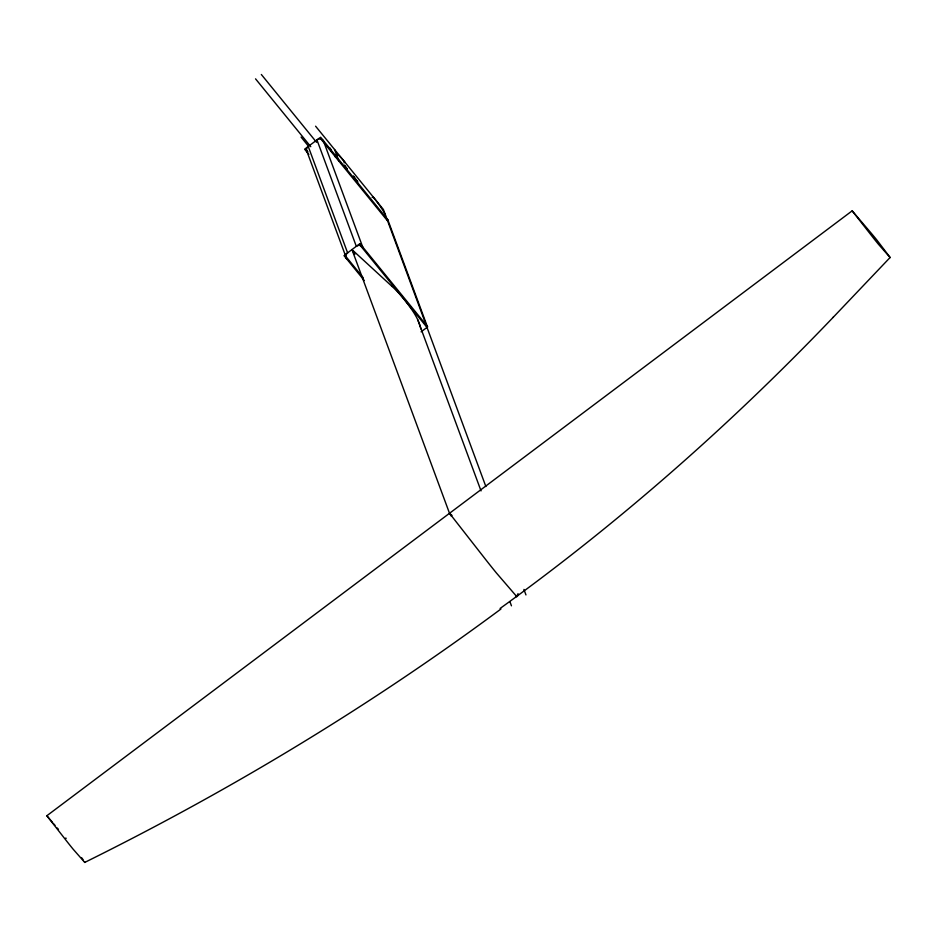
<?xml version="1.0" encoding="UTF-8"?>
<svg xmlns="http://www.w3.org/2000/svg" width="937" height="937" viewBox="0 0 937 937"><rect width="100%" height="100%" fill="white"/><g stroke="black" fill="none" stroke-linecap="round" stroke-linejoin="round"><path stroke-width="1.41" d="M518.032 593.601L517.447 596.295M84.459 861.735L84.834 862.508L73.074 849.121A62.357 6.735 53.1 0 1 66.796 841.274L46.85 815.752L852.166 210.837L870.754 232.645A62.357 6.735 53.1 0 1 876.821 239.966L890.127 257.464L833.052 317.467M833.356 317.139C731.305 423.875 619.907 522.108 500.089 608.464M334.896 156.643L336.699 155.284A17.346 1.874 53.1 0 1 344.875 162.16L343.961 162.851M372.165 197.484L373.067 196.805A17.346 1.874 53.1 0 1 385.505 215.229L384.603 215.92M421.111 331.827L427.003 327.4L359.222 244.147L344.711 255.04L363.345 277.938M500.932 609.015C370.279 705.901 230.572 790.278 84.81 862.38M516.919 596.6L516.662 595.405M890.15 257.593L878.391 244.206A62.357 6.735 53.1 0 1 872.124 236.358L852.166 210.837M515.584 596.459L516.779 596.611L496.329 572.882A111.339 12.017 53.1 0 1 485.132 558.862L449.514 513.3L351.961 249.593L392.146 286.511M451.985 515.432L449.514 513.3L451.189 516.029M46.85 815.752L52.659 822.569M53.819 823.939L54.978 825.298M57.298 828.027L58.457 829.386M315.593 126.202L383.374 209.455L485.87 486.549M320.583 137.2L388.375 220.464M323.253 141.909L319.857 137.751L305.345 148.643L307.898 151.771M324.097 142.951L387.649 221.003M261.341 74.492L316.565 142.319M255.543 78.849L310.768 146.687M301.082 137.095L308.402 146.102M304.63 149.194L308.859 154.394M359.949 243.597L427.729 326.861M343.984 255.59L364.317 280.561M81.507 857.601L83.053 859.686M351.961 249.593L354.842 254.419M387.824 219.797L427.19 326.193M523.924 589.42L525.95 594.913M417.726 319.751L481.032 490.906M509.927 601.695L511.45 605.806M334.568 149.51L338.843 161.059M330.269 148.116L331.757 152.157M420.83 328.899C418.534 317.76 411.156 308.496 404.409 299.653A140.866 131.684 -20.3 0 0 392.17 286.488M65.789 837.983A62.357 6.735 53.1 0 1 66.152 838.416M344.453 165.345L347.194 168.988L344.465 165.334M353.39 176.238L357.793 182.059L353.472 176.226M362.654 246.923L323.3 140.538A4.568 4.263 -20.3 0 0 316.964 139.929L356.318 246.326A4.568 4.263 -20.3 0 1 362.654 246.923M347.604 252.861L308.25 146.465A4.568 4.263 -20.3 0 0 307.336 152.52L346.69 258.917A4.568 4.263 -20.3 0 1 347.604 252.861"/></g></svg>
